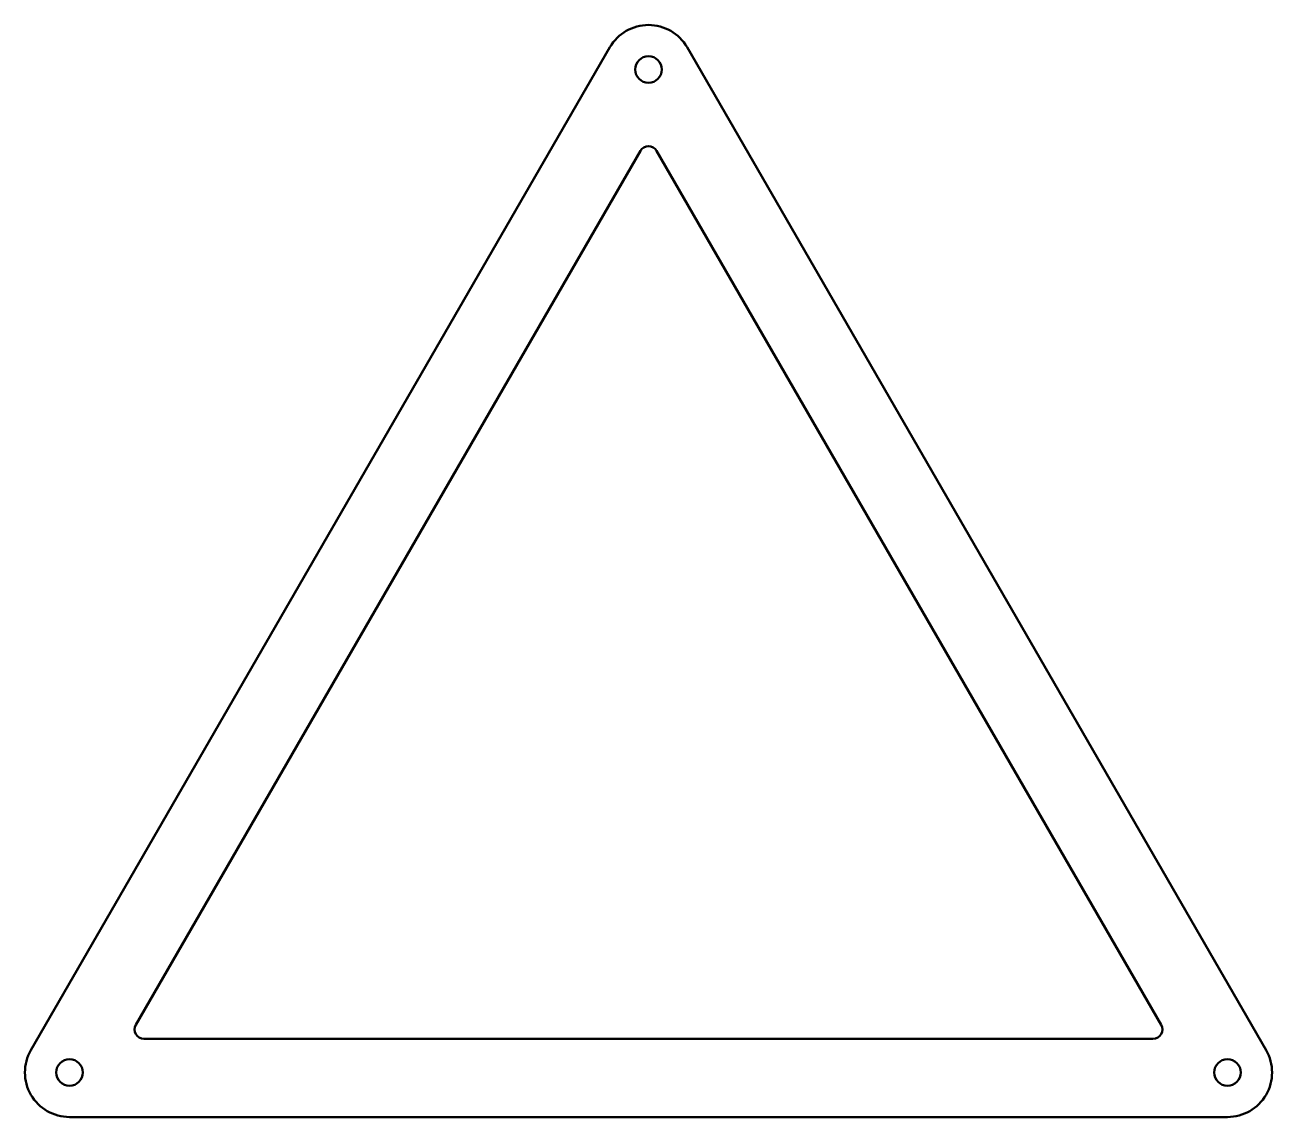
# Model space of a CAD drawing. Header units: millimetres. Extents: x 9 to 806, y 7 to 705.
import ezdxf

# ---------------------------------------------------------------- set-up
doc = ezdxf.new("R2010")
doc.units = ezdxf.units.MM
doc.layers.add('IV_INTERIOR_PROFILES', color=7, linetype='Continuous', lineweight=50)
doc.layers.add('IV_OUTER_PROFILE', color=7, linetype='Continuous', lineweight=50)

msp = doc.modelspace()

# ---------------------------------------------------------------- linework, layer by layer
at = {"layer": 'IV_INTERIOR_PROFILES'}
for p, q in [((79.46, 66.13), (402.06, 624.89)), ((412.45, 624.89), (735.06, 66.13)), ((729.86, 57.13), (84.65, 57.13))]:
    msp.add_line(p, q, dxfattribs=at)
for centre in [(407.26, 676.89), (37.02, 35.63), (777.49, 35.63)]:
    msp.add_circle(centre, 8.5, dxfattribs=at)
for centre, start, end in [((407.26, 621.89), 30, 150), ((84.65, 63.13), 150, 270), ((729.86, 63.13), 270, 30)]:
    msp.add_arc(centre, 6, start, end, dxfattribs=at)
at = {"layer": 'IV_OUTER_PROFILE'}
for p, q in [((12.34, 49.88), (382.58, 691.14)), ((431.94, 691.14), (802.17, 49.88)), ((777.49, 7.13), (37.02, 7.13))]:
    msp.add_line(p, q, dxfattribs=at)
for centre, start, end in [((407.26, 676.89), 30, 150), ((37.02, 35.63), 150, 270), ((777.49, 35.63), 270, 30)]:
    msp.add_arc(centre, 28.5, start, end, dxfattribs=at)

doc.saveas('drawing.dxf')
